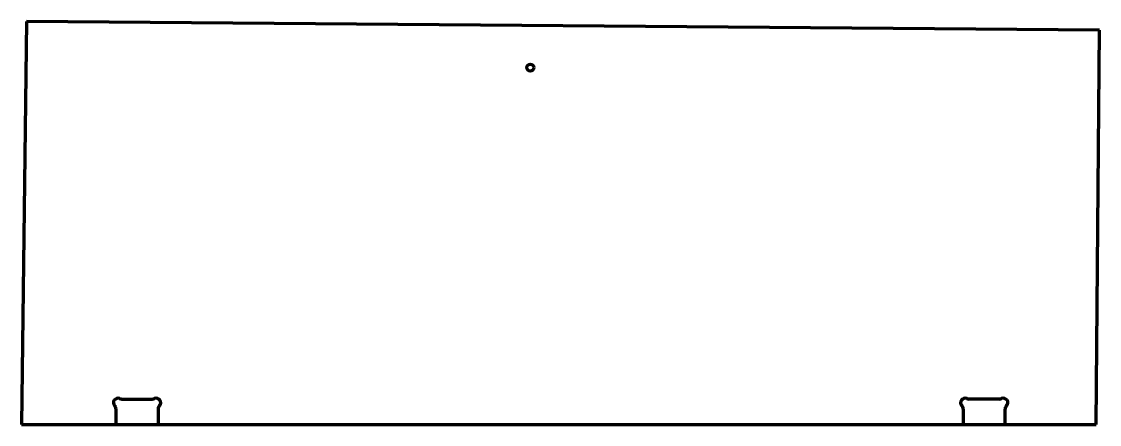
# Model space of a CAD drawing. Header units: inches. Extents: x 0 to 77, y 0 to 28.8.
import ezdxf

# ---------------------------------------------------------------- set-up
doc = ezdxf.new("R2010")
doc.units = ezdxf.units.IN
doc.header["$MEASUREMENT"] = 0
doc.layers.add('1', color=7, linetype='Continuous')

msp = doc.modelspace()

# ---------------------------------------------------------------- linework, layer by layer
at = {"color": 7, "lineweight": 90}
for p, q in [((0.36, 28.811), (0, 0)), ((76.982, 28.187), (0.36, 28.811)), ((76.753, 0), (76.982, 28.187)), ((0, 0), (76.753, 0))]:
    msp.add_line(p, q, dxfattribs=at)
at = {"layer": '1', "color": 7, "lineweight": 90}
for p, q in [((7.162, 1.812), (9.339, 1.812)), ((69.841, 1.812), (67.664, 1.812)), ((6.75, 0), (6.75, 1.091)), ((9.75, 1.091), (9.75, 0)), ((67.252, 1.091), (67.252, 0)), ((70.252, 0), (70.252, 1.091))]:
    msp.add_line(p, q, dxfattribs=at)
at = {"layer": '1', "color": 1, "lineweight": 90}
msp.add_circle((36.334, 25.517), 0.25, dxfattribs=at)
at = {"layer": '1', "color": 7, "lineweight": 90}
for centre, radius, start, end in [((6.875, 1.562), 0.312, 65.38002, 223.34176), ((7.162, 2.188), 0.375, 245.38002, 270), ((9.339, 2.188), 0.375, 270, 294.61998), ((9.625, 1.562), 0.312, 316.65824, 114.61998), ((67.377, 1.562), 0.312, 65.38002, 223.34176), ((67.664, 2.188), 0.375, 245.38002, 270), ((69.841, 2.188), 0.375, 270, 294.61998), ((70.127, 1.562), 0.312, 316.65824, 114.61998), ((6.375, 1.091), 0.375, 0, 43.34176), ((10.125, 1.091), 0.375, 136.65824, 180), ((66.877, 1.091), 0.375, 0, 43.34176), ((70.627, 1.091), 0.375, 136.65824, 180)]:
    msp.add_arc(centre, radius, start, end, dxfattribs=at)

doc.saveas('drawing.dxf')
